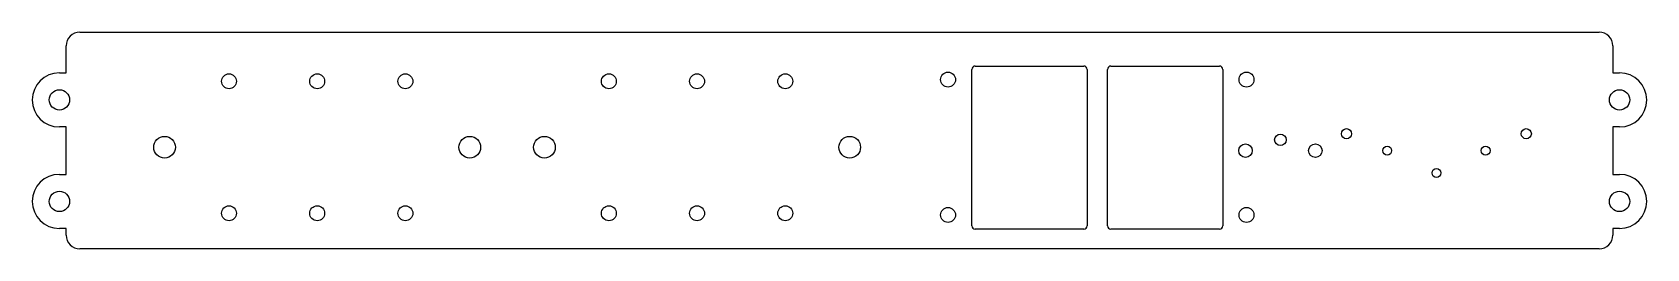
# Model space of a CAD drawing. Header units: millimetres. Extents: x -119 to 119, y 37 to 69.
import ezdxf

# ---------------------------------------------------------------- set-up
doc = ezdxf.new("R2010")
doc.units = ezdxf.units.MM
doc.layers.add('Edge.Cuts', color=254, linetype='CONTINUOUS', true_color=0xd0d2cd)

msp = doc.modelspace()

# ---------------------------------------------------------------- linework, layer by layer
at = {"layer": 'Edge.Cuts', "linetype": 'CONTINUOUS'}
for p, q in [((-114, 63), (-114, 67)), ((-112, 69), (112, 69)), ((114, 67), (114, 63)), ((-115, 63), (-114, 63)), ((19.5, 40.4), (19.5, 63.5)), ((20, 64), (36, 64)), ((36.5, 63.5), (36.5, 40.4)), ((39.5, 40.4), (39.5, 63.5)), ((40, 64), (56, 64)), ((56.5, 63.5), (56.5, 40.4)), ((114, 63), (115, 63)), ((-114, 55), (-115, 55)), ((-114, 48), (-114, 55)), ((114, 55), (114, 48)), ((115, 55), (114, 55)), ((-115, 48), (-114, 48)), ((114, 48), (115, 48)), ((-114, 40), (-115, 40)), ((-114, 39), (-114, 40)), ((36, 39.9), (20, 39.9)), ((56, 39.9), (40, 39.9)), ((114, 40), (114, 39)), ((115, 40), (114, 40)), ((112, 37), (-112, 37))]:
    msp.add_line(p, q, dxfattribs=at)
at = {"layer": 'Edge.Cuts'}
for centre, radius in [((-90, 61.75), 1.1), ((-77, 61.75), 1.1), ((-64, 61.75), 1.1), ((-34, 61.75), 1.1), ((-21, 61.75), 1.1), ((-8, 61.75), 1.1), ((16, 62), 1.1), ((60, 62), 1.1), ((-115, 59), 1.5), ((115, 59), 1.5), ((74.75, 54), 0.75), ((101.25, 54), 0.75), ((-99.5, 52), 1.6), ((-54.5, 52), 1.6), ((-43.5, 52), 1.6), ((1.5, 52), 1.6), ((59.85, 51.5), 1), ((65, 53.1), 0.85), ((70.15, 51.5), 1), ((80.75, 51.5), 0.65), ((95.25, 51.5), 0.65), ((88, 48.2), 0.65), ((-115, 44), 1.5), ((115, 44), 1.5), ((-90, 42.25), 1.1), ((-77, 42.25), 1.1), ((-64, 42.25), 1.1), ((-34, 42.25), 1.1), ((-21, 42.25), 1.1), ((-8, 42.25), 1.1), ((16, 42), 1.1), ((60, 42), 1.1)]:
    msp.add_circle(centre, radius, dxfattribs=at)
for centre, radius, start, end in [((-112, 67), 2, 90, 180), ((112, 67), 2, 0, 90), ((-115, 59), 4, -270, -90), ((20, 63.5), 0.5, 90, 180), ((36, 63.5), 0.5, 0, 90), ((40, 63.5), 0.5, 90, 180), ((56, 63.5), 0.5, 0, 90), ((115, 59), 4, -90, 90), ((-115, 44), 4, -270, -90), ((115, 44), 4, -90, 90), ((-112, 39), 2, -180, -90), ((20, 40.4), 0.5, -180, -90), ((36, 40.4), 0.5, -90, 0), ((40, 40.4), 0.5, -180, -90), ((56, 40.4), 0.5, -90, 0), ((112, 39), 2, -90, 0)]:
    msp.add_arc(centre, radius, start, end, dxfattribs=at)

doc.saveas('drawing.dxf')
